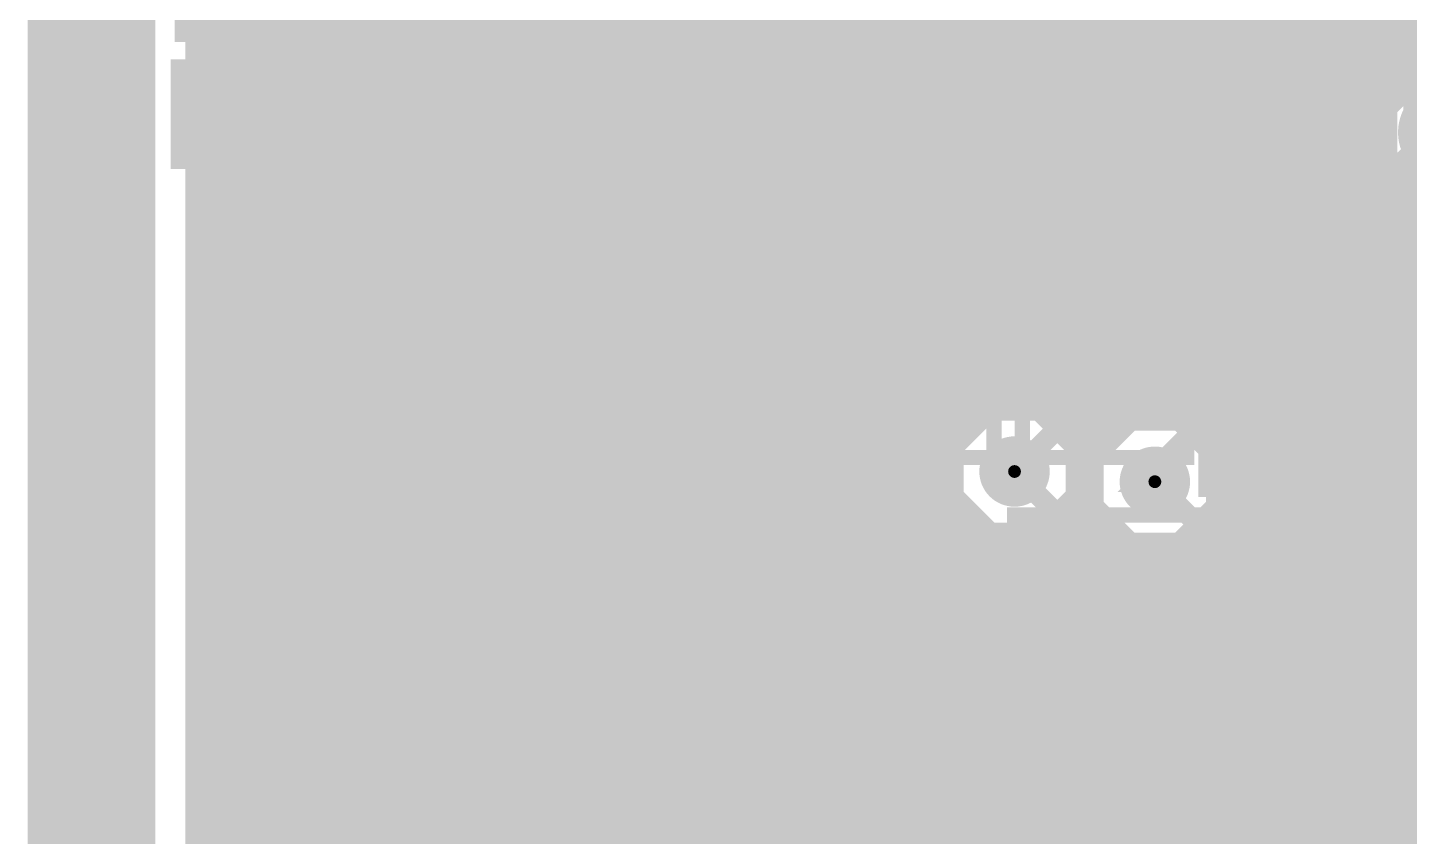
# Model space of a CAD drawing. Extents: x -6 to 196, y -52 to 46.
# Drawn here: x -5.63 to 8.12, y 16.99 to 25.05 of the extents above; entities that cross this region are included whole.
import ezdxf

# ---------------------------------------------------------------- set-up
doc = ezdxf.new("R2010")
doc.units = 0
doc.header["$MEASUREMENT"] = 0
doc.layers.get('0').update_dxf_attribs({"linetype": 'CONTINUOUS'})
for name, color, linetype in [('22-304-1_BOT', 7, 'CONTINUOUS'), ('22-304-1_DRD', 7, 'CONTINUOUS'), ('22-304-1_GND', 6, 'CONTINUOUS'), ('22-304-1_IN1', 4, 'CONTINUOUS'), ('22-304-1_SMB', 3, 'CONTINUOUS'), ('22-304-1_SMT', 5, 'CONTINUOUS'), ('22-304-1_SPT', 10, 'CONTINUOUS'), ('22-304-1_SST', 14, 'CONTINUOUS'), ('22-304-1_TOP', 9, 'CONTINUOUS'), ('THRUHOLE_TAP', 13, 'CONTINUOUS')]:
    doc.layers.add(name, color=color, linetype=linetype)

# ---------------------------------------------------------------- blocks, each defined once
blk = doc.blocks.new('ROUND_52')
at = {"const_width": 0.35052}
blk.add_lwpolyline([(-0.17526, 0, 1), (0.17526, 0, 1)], format="xyb", close=True, dxfattribs=at)
blk = doc.blocks.new('ROUND_57')
at = {"const_width": 0.35052}
blk.add_lwpolyline([(-0.17526, 0, 1), (0.17526, 0, 1)], format="xyb", close=True, dxfattribs=at)
blk = doc.blocks.new('ROUND_80')
at = {"const_width": 0.0635}
blk.add_lwpolyline([(-0.03175, 0, 1), (0.03175, 0, 1)], format="xyb", close=True, dxfattribs=at)
blk = doc.blocks.new('ROUND_85')
at = {"const_width": 0.0635}
blk.add_lwpolyline([(-0.03175, 0, 1), (0.03175, 0, 1)], format="xyb", close=True, dxfattribs=at)
blk = doc.blocks.new('ROUND_86')
at = {"const_width": 0.50038}
blk.add_lwpolyline([(-0.25019, 0, 1), (0.25019, 0, 1)], format="xyb", close=True, dxfattribs=at)
blk = doc.blocks.new('RECTANGLE_3')
blk.add_solid([(0.4826, 0.4064), (0.4826, -0.4064), (-0.4826, 0.4064), (-0.4826, -0.4064)])
blk = doc.blocks.new('RECTANGLE_5')
blk.add_solid([(0.4826, 0.4064), (0.4826, -0.4064), (-0.4826, 0.4064), (-0.4826, -0.4064)])
blk = doc.blocks.new('RECTANGLE_7')
blk.add_solid([(0.63627, 0.51308), (0.63627, -0.51308), (-0.63627, 0.51308), (-0.63627, -0.51308)])
blk = doc.blocks.new('RECTANGLE_13')
blk.add_solid([(0.25019, 0.40005), (0.25019, -0.40005), (-0.25019, 0.40005), (-0.25019, -0.40005)])
blk = doc.blocks.new('ROUND_88')
at = {"const_width": 0.10033}
blk.add_lwpolyline([(-0.050164, 0, 1), (0.050164, 0, 1)], format="xyb", close=True, dxfattribs=at)

msp = doc.modelspace()

# ---------------------------------------------------------------- linework, layer by layer
at = {"layer": '22-304-1_BOT', "const_width": 0.254}
for points in [[(21.336, 43.942), (-3.937, 43.942), (-3.937, -4.064)], [(-3.7084, 43.942), (-3.7084, -4.064)], [(-3.4798, 39.60114), (-3.4798, 0.39624)], [(7.9502, 39.25062), (7.9502, 24.384)], [(8.1788, 39.08298), (8.1788, 24.59228)], [(7.7216, 38.96868), (7.7216, 16.67002)], [(-3.2512, 38.6969), (-3.2512, 1.30302)], [(6.1214, 38.71976), (6.1214, 20.93976)], [(7.2644, 38.67912), (7.2644, -1.46558)], [(7.493, 38.79342), (7.493, 16.36268)], [(6.35, 38.6334), (6.35, 16.79194)], [(6.5786, 38.58768), (6.5786, 16.79702)], [(6.8072, 38.58006), (6.8072, 16.71828)], [(7.0358, 38.608), (7.0358, 16.51)], [(-3.0226, 38.22954), (-3.0226, 1.76784)], [(-2.794, 37.88664), (-2.794, 2.11074)], [(2.6924, 37.75964), (2.6924, 2.24028)], [(-2.5654, 37.61486), (-2.5654, 2.38506)], [(2.4638, 37.51072), (2.4638, 2.4892)], [(-2.3368, 37.39134), (-2.3368, 2.60858)], [(2.2352, 37.30244), (2.2352, 2.69494)], [(2.0066, 37.12972), (2.0066, 2.8702)], [(1.778, 36.9824), (1.778, 3.01752)], [(1.3208, 36.75634), (1.3208, 3.24358)], [(1.5494, 36.85794), (1.5494, 3.13944)], [(1.0922, 36.67252), (1.0922, 3.3274)], [(-2.1082, 32.46882), (-2.1082, 2.79654)], [(0.8636, 32.33166), (0.8636, 3.39344)], [(-1.8796, 32.03194), (-1.8796, 2.95402)], [(0.635, 31.96082), (0.635, 3.44424)], [(-1.651, 31.78302), (-1.651, 3.08864)], [(0.4064, 31.7373), (0.4064, 3.47726)], [(-1.4224, 31.61284), (-1.4224, 3.2004)], [(0.1778, 31.58236), (0.1778, 3.49758)], [(-1.1938, 31.49854), (-1.1938, 3.29184)], [(-0.9652, 31.42742), (-0.9652, 3.3655)], [(-0.7366, 31.38932), (-0.7366, 3.42392)], [(-0.508, 31.38424), (-0.508, 3.46456)], [(-0.2794, 31.41472), (-0.2794, 3.48996)], [(-0.0508, 31.47822), (-0.0508, 3.50266)], [(2.921, 27.39136), (2.921, 1.93294)], [(5.8928, 27.39898), (5.8928, 21.12772)], [(3.1496, 26.99258), (3.1496, 1.53162)], [(5.6642, 26.99766), (5.6642, 21.19376)], [(3.3782, 26.75636), (3.3782, 0.92456)], [(5.4356, 26.7589), (5.4356, 21.18106)], [(3.6068, 26.59634), (3.6068, 20.96516)], [(5.207, 26.59888), (5.207, 21.082)], [(3.8354, 26.48712), (3.8354, 21.19884)], [(4.7498, 26.42108), (4.7498, 21.0058)], [(4.9784, 26.48966), (4.9784, 20.8153)], [(4.064, 26.41854), (4.064, 21.28774)], [(4.2926, 26.38552), (4.2926, 21.29282)], [(4.5212, 26.38552), (4.5212, 21.21408)], [(16.51, 24.9682), (-3.937, 24.9682)], [(16.51, 24.7396), (-3.937, 24.7396)], [(8.06196, 24.511), (-3.937, 24.511)], [(7.89178, 24.2824), (-3.937, 24.2824)], [(7.83336, 24.0538), (-3.937, 24.0538)], [(7.85622, 23.8252), (-3.937, 23.8252)], [(7.96798, 23.5966), (-3.937, 23.5966)], [(7.9502, 23.622), (7.9502, 16.78178)], [(8.1788, 23.41118), (8.1788, 16.8021)], [(8.27532, 23.368), (-3.937, 23.368)], [(16.51, 23.1394), (-3.937, 23.1394)], [(16.51, 22.9108), (-3.937, 22.9108)], [(16.51, 22.6822), (-3.937, 22.6822)], [(16.51, 22.4536), (-3.937, 22.4536)], [(16.51, 22.225), (-3.937, 22.225)], [(16.51, 21.9964), (-3.937, 21.9964)], [(16.51, 21.7678), (-3.937, 21.7678)], [(16.51, 21.5392), (-3.937, 21.5392)], [(16.51, 21.3106), (-3.937, 21.3106)], [(3.69316, 21.082), (-3.937, 21.082)], [(5.207, 21.082), (4.68884, 21.082)], [(16.51, 21.082), (5.969, 21.082)], [(3.55346, 20.8534), (-3.937, 20.8534)], [(4.99618, 20.8534), (4.826, 20.8534)], [(10.37844, 20.8534), (6.17728, 20.8534)], [(3.51536, 20.6248), (-3.937, 20.6248)], [(4.91998, 20.6248), (4.86664, 20.6248)], [(9.48436, 20.6248), (6.25602, 20.6248)], [(3.55346, 20.3962), (-3.937, 20.3962)], [(4.92252, 20.3962), (4.826, 20.3962)], [(9.2202, 20.3962), (6.25094, 20.3962)], [(3.6068, 20.28444), (3.6068, -4.064)], [(4.7498, 20.2438), (4.7498, 7.00024)], [(3.69316, 20.1676), (-3.937, 20.1676)], [(5.01142, 20.1676), (4.68884, 20.1676)], [(4.9784, 20.22856), (4.9784, 7.06374)], [(6.1214, 20.10664), (6.1214, 16.70304)], [(9.1186, 20.1676), (6.16204, 20.1676)], [(3.8354, 20.04822), (3.8354, -4.064)], [(4.064, 19.95932), (4.064, -4.064)], [(4.2926, 19.95678), (4.2926, -4.064)], [(4.5212, 20.03298), (4.5212, 6.82244)], [(5.207, 19.9644), (5.207, 7.04596)], [(5.24764, 19.939), (-3.937, 19.939)], [(5.4356, 19.8628), (5.4356, 6.93928)], [(5.6642, 19.8501), (5.6642, 6.64972)], [(5.8928, 19.91868), (5.8928, 16.46936)], [(9.1059, 19.939), (5.92836, 19.939)], [(9.17448, 19.7104), (-3.937, 19.7104)], [(9.36244, 19.4818), (-3.937, 19.4818)], [(16.51, 19.2532), (-3.937, 19.2532)], [(16.51, 19.0246), (-3.937, 19.0246)], [(16.51, 18.796), (-3.937, 18.796)], [(16.51, 18.5674), (-3.937, 18.5674)], [(16.51, 18.3388), (-3.937, 18.3388)], [(16.51, 18.1102), (-3.937, 18.1102)], [(16.51, 17.8816), (-3.937, 17.8816)], [(16.51, 17.653), (-3.937, 17.653)], [(16.51, 17.4244), (-3.937, 17.4244)], [(16.51, 17.1958), (-3.937, 17.1958)], [(11.94816, 16.9672), (-3.937, 16.9672)]]:
    msp.add_lwpolyline(points, dxfattribs=at)
for points in [[(8.509, 24.67864, 0.4142136), (7.83336, 24.003)], [(7.83336, 24.003, 0.4142136), (8.509, 23.32736)], [(4.191, 21.30044, 0.4142136), (3.51536, 20.6248)], [(4.86664, 20.6248, 0.4142136), (4.191, 21.30044)], [(5.588, 21.19884, 0.4142136), (4.91236, 20.5232)], [(6.26364, 20.5232, 0.4142136), (5.588, 21.19884)], [(3.51536, 20.6248, 0.4142136), (4.191, 19.94916)], [(4.191, 19.94916, 0.4142136), (4.86664, 20.6248)], [(4.91236, 20.5232, 0.4142136), (5.588, 19.84756)], [(5.588, 19.84756, 0.4142136), (6.26364, 20.5232)]]:
    msp.add_lwpolyline(points, format="xyb", dxfattribs=at)
at = {"layer": '22-304-1_DRD'}
for points, const_width in [([(195.00088, 21.99894), (101.99878, 21.99894), (78.99908, 44.99864), (-4.99872, 44.99864), (-4.99872, -4.99872), (195.00088, -4.99872), (195.00088, 21.99894)], 1.27), ([(8.255, 24.638), (7.874, 24.257)], 0.254), ([(7.874, 24.257), (7.874, 23.749)], 0.254), ([(7.874, 23.749), (8.255, 23.368)], 0.254), ([(3.937, 21.2598), (3.556, 20.8788)], 0.254), ([(4.445, 21.2598), (3.937, 21.2598)], 0.254), ([(4.826, 20.8788), (4.445, 21.2598)], 0.254), ([(5.334, 21.1582), (4.953, 20.7772)], 0.254), ([(5.842, 21.1582), (5.334, 21.1582)], 0.254), ([(6.223, 20.7772), (5.842, 21.1582)], 0.254), ([(3.556, 20.8788), (3.556, 20.3708)], 0.254), ([(4.826, 20.3708), (4.826, 20.8788)], 0.254), ([(4.953, 20.7772), (4.953, 20.2692)], 0.254), ([(6.223, 20.2692), (6.223, 20.7772)], 0.254), ([(3.556, 20.3708), (3.937, 19.9898)], 0.254), ([(4.445, 19.9898), (4.826, 20.3708)], 0.254), ([(4.953, 20.2692), (5.334, 19.8882)], 0.254), ([(5.842, 19.8882), (6.223, 20.2692)], 0.254), ([(3.937, 19.9898), (4.445, 19.9898)], 0.254), ([(5.334, 19.8882), (5.842, 19.8882)], 0.254)]:
    msp.add_lwpolyline(points, dxfattribs=dict(at, const_width=const_width))
at = {"layer": '22-304-1_GND', "const_width": 1.27}
msp.add_lwpolyline([(195.00088, 21.99894), (101.99878, 21.99894), (78.99908, 44.99864), (-4.99872, 44.99864), (-4.99872, -4.99872), (195.00088, -4.99872), (195.00088, 21.99894)], dxfattribs=at)
at = {"layer": '22-304-1_IN1'}
for points, const_width in [([(15.748, 34.925), (-3.937, 34.925), (-3.937, 4.318)], 0.254), ([(-3.7084, 34.925), (-3.7084, 4.318)], 0.254), ([(-3.4798, 34.925), (-3.4798, 4.318)], 0.254), ([(-3.2512, 34.925), (-3.2512, 4.318)], 0.254), ([(-3.0226, 34.925), (-3.0226, 4.318)], 0.254), ([(-2.794, 34.925), (-2.794, 4.318)], 0.254), ([(-2.5654, 34.925), (-2.5654, 4.318)], 0.254), ([(-2.3368, 34.925), (-2.3368, 4.318)], 0.254), ([(3.6068, 31.5976), (3.6068, 20.96516)], 0.254), ([(5.207, 31.5976), (5.207, 21.082)], 0.254), ([(3.8354, 31.48838), (3.8354, 21.19884)], 0.254), ([(4.064, 31.4198), (4.064, 21.28774)], 0.254), ([(4.2926, 31.38678), (4.2926, 21.29282)], 0.254), ([(4.5212, 31.38678), (4.5212, 21.21408)], 0.254), ([(4.7498, 31.4198), (4.7498, 21.0058)], 0.254), ([(4.9784, 31.48838), (4.9784, 20.8153)], 0.254), ([(3.3782, 29.86278), (3.3782, 14.38656)], 0.254), ([(5.4356, 29.85262), (5.4356, 21.18106)], 0.254), ([(3.1496, 29.47924), (3.1496, 14.37386)], 0.254), ([(5.6642, 29.47416), (5.6642, 21.19376)], 0.254), ([(8.1788, 29.51734), (8.1788, 24.59228)], 0.254), ([(2.921, 29.2481), (2.921, 14.2748)], 0.254), ([(5.8928, 29.24302), (5.8928, 21.12772)], 0.254), ([(7.9502, 29.2735), (7.9502, 24.384)], 0.254), ([(1.0922, 29.10586), (1.0922, 4.318)], 0.254), ([(2.6924, 29.09062), (2.6924, 14.0081)], 0.254), ([(6.1214, 29.08808), (6.1214, 20.93976)], 0.254), ([(7.7216, 29.1084), (7.7216, 16.67002)], 0.254), ([(1.3208, 28.9941), (1.3208, 4.318)], 0.254), ([(1.5494, 28.92298), (1.5494, 4.318)], 0.254), ([(2.2352, 28.9179), (2.2352, 12.1031)], 0.254), ([(2.4638, 28.98394), (2.4638, 12.08278)], 0.254), ([(6.35, 28.9814), (6.35, 16.79194)], 0.254), ([(6.5786, 28.91536), (6.5786, 16.79702)], 0.254), ([(7.2644, 28.92298), (7.2644, 15.18412)], 0.254), ([(7.493, 28.9941), (7.493, 16.36268)], 0.254), ([(1.778, 28.88742), (1.778, 11.87704)], 0.254), ([(2.0066, 28.88488), (2.0066, 12.04468)], 0.254), ([(6.8072, 28.88488), (6.8072, 16.71828)], 0.254), ([(7.0358, 28.88742), (7.0358, 16.51)], 0.254), ([(5.08, 6.35), (3.556, 6.35), (-0.254, 10.16), (-0.254, 21.717), (4.40436, 26.37536), (4.40436, 27.98064)], 0.2032), ([(-2.1082, 27.46756), (-2.1082, 4.318)], 0.254), ([(0.8636, 27.3304), (0.8636, 4.318)], 0.254), ([(-1.8796, 27.03068), (-1.8796, 4.318)], 0.254), ([(0.635, 26.9621), (0.635, 4.318)], 0.254), ([(-1.651, 26.78176), (-1.651, 4.318)], 0.254), ([(0.4064, 26.73604), (0.4064, 4.318)], 0.254), ([(-1.4224, 26.61412), (-1.4224, 4.318)], 0.254), ([(0.1778, 26.5811), (0.1778, 4.318)], 0.254), ([(-1.1938, 26.49982), (-1.1938, 4.318)], 0.254), ([(-0.9652, 26.42616), (-0.9652, 4.318)], 0.254), ([(-0.0508, 26.47696), (-0.0508, 4.318)], 0.254), ([(-0.7366, 26.38806), (-0.7366, 4.318)], 0.254), ([(-0.508, 26.38552), (-0.508, 4.318)], 0.254), ([(-0.2794, 26.41346), (-0.2794, 4.318)], 0.254), ([(10.414, 25.1206), (-3.937, 25.1206)], 0.254), ([(10.414, 24.892), (-3.937, 24.892)], 0.254), ([(8.36168, 24.6634), (-3.937, 24.6634)], 0.254), ([(7.9883, 24.4348), (-3.937, 24.4348)], 0.254), ([(7.86384, 24.2062), (-3.937, 24.2062)], 0.254), ([(7.83336, 23.9776), (-3.937, 23.9776)], 0.254), ([(7.88162, 23.749), (-3.937, 23.749)], 0.254), ([(7.9502, 23.622), (7.9502, 16.84528)], 0.254), ([(7.96544, 23.59914), (7.96544, 16.86052)], 0.254), ([(7.96544, 23.5204), (-3.937, 23.5204)], 0.254), ([(7.96544, 23.2918), (-3.937, 23.2918)], 0.254), ([(7.96544, 23.0632), (-3.937, 23.0632)], 0.254), ([(7.96544, 22.8346), (-3.937, 22.8346)], 0.254), ([(7.96544, 22.606), (-3.937, 22.606)], 0.254), ([(7.96544, 22.3774), (-3.937, 22.3774)], 0.254), ([(7.96544, 22.1488), (-3.937, 22.1488)], 0.254), ([(7.96544, 21.9202), (-3.937, 21.9202)], 0.254), ([(7.96544, 21.6916), (-3.937, 21.6916)], 0.254), ([(7.96544, 21.463), (-3.937, 21.463)], 0.254), ([(3.89636, 21.2344), (-3.937, 21.2344)], 0.254), ([(7.96544, 21.2344), (4.4831, 21.2344)], 0.254), ([(3.6322, 21.0058), (-3.937, 21.0058)], 0.254), ([(5.11302, 21.0058), (4.7498, 21.0058)], 0.254), ([(7.96544, 21.0058), (6.06044, 21.0058)], 0.254), ([(3.5306, 20.7772), (-3.937, 20.7772)], 0.254), ([(4.96062, 20.7772), (4.84886, 20.7772)], 0.254), ([(7.96544, 20.7772), (6.21538, 20.7772)], 0.254), ([(3.5179, 20.5486), (-3.937, 20.5486)], 0.254), ([(4.91236, 20.5486), (4.86156, 20.5486)], 0.254), ([(7.96544, 20.5486), (6.26364, 20.5486)], 0.254), ([(3.58648, 20.32), (-3.937, 20.32)], 0.254), ([(3.6068, 20.28444), (3.6068, 14.32052)], 0.254), ([(4.7498, 20.2438), (4.7498, 14.36116)], 0.254), ([(4.94284, 20.32), (4.79552, 20.32)], 0.254), ([(7.96544, 20.32), (6.23316, 20.32)], 0.254), ([(4.9784, 20.22856), (4.9784, 14.39164)], 0.254), ([(6.1214, 20.10664), (6.1214, 16.70304)], 0.254), ([(3.77444, 20.0914), (-3.937, 20.0914)], 0.254), ([(3.8354, 20.04822), (3.8354, 14.13256)], 0.254), ([(4.064, 19.95932), (4.064, 4.318)], 0.254), ([(4.2926, 19.95678), (4.2926, 13.86332)], 0.254), ([(4.5212, 20.03298), (4.5212, 14.2367)], 0.254), ([(5.0673, 20.0914), (4.60756, 20.0914)], 0.254), ([(5.207, 19.9644), (5.207, 14.34338)], 0.254), ([(7.96544, 20.0914), (6.1087, 20.0914)], 0.254), ([(5.44068, 19.8628), (-3.937, 19.8628)], 0.254), ([(5.4356, 19.8628), (5.4356, 14.18844)], 0.254), ([(5.6642, 19.8501), (5.6642, 8.4201)], 0.254), ([(7.96544, 19.8628), (5.73532, 19.8628)], 0.254), ([(5.8928, 19.91868), (5.8928, 16.46936)], 0.254), ([(7.96544, 19.6342), (-3.937, 19.6342)], 0.254), ([(7.96544, 19.4056), (-3.937, 19.4056)], 0.254), ([(7.96544, 19.177), (-3.937, 19.177)], 0.254), ([(7.96544, 18.9484), (-3.937, 18.9484)], 0.254), ([(7.96544, 18.7198), (-3.937, 18.7198)], 0.254), ([(7.96544, 18.4912), (-3.937, 18.4912)], 0.254), ([(7.96544, 18.2626), (-3.937, 18.2626)], 0.254), ([(7.96544, 18.034), (-3.937, 18.034)], 0.254), ([(7.96544, 17.8054), (-3.937, 17.8054)], 0.254), ([(7.96544, 17.5768), (-3.937, 17.5768)], 0.254), ([(7.96544, 17.3482), (-3.937, 17.3482)], 0.254), ([(7.96544, 17.1196), (-3.937, 17.1196)], 0.254), ([(7.96544, 16.891), (-3.937, 16.891)], 0.254)]:
    msp.add_lwpolyline(points, dxfattribs=dict(at, const_width=const_width))
at = {"layer": '22-304-1_IN1', "const_width": 0.254}
for points in [[(8.509, 24.67864, 0.4142136), (7.83336, 24.003)], [(7.83336, 24.003, 0.1611231), (7.96667, 23.60005)], [(4.191, 21.30044, 0.4142136), (3.51536, 20.6248)], [(4.86664, 20.6248, 0.4142136), (4.191, 21.30044)], [(5.588, 21.19884, 0.4142136), (4.91236, 20.5232)], [(6.26364, 20.5232, 0.4142136), (5.588, 21.19884)], [(3.51536, 20.6248, 0.4142136), (4.191, 19.94916)], [(4.191, 19.94916, 0.4142136), (4.86664, 20.6248)], [(4.91236, 20.5232, 0.4142136), (5.588, 19.84756)], [(5.588, 19.84756, 0.4142136), (6.26364, 20.5232)]]:
    msp.add_lwpolyline(points, format="xyb", dxfattribs=at)
at = {"layer": '22-304-1_SMB', "const_width": 0.254}
for points in [[(-3.175, 24.892), (-3.175, 3.937)], [(2.921, 24.892), (-3.175, 24.892)], [(2.921, 24.8412), (-3.175, 24.8412)], [(-3.0734, 24.892), (-3.0734, 3.937)], [(-2.8448, 24.892), (-2.8448, 3.937)], [(-2.6162, 24.892), (-2.6162, 3.937)], [(-2.3876, 24.892), (-2.3876, 3.937)], [(-2.159, 24.892), (-2.159, 3.937)], [(-1.9304, 24.892), (-1.9304, 3.937)], [(-1.7018, 24.892), (-1.7018, 3.937)], [(-1.4732, 24.892), (-1.4732, 3.937)], [(-1.2446, 24.892), (-1.2446, 3.937)], [(-1.016, 24.892), (-1.016, 3.937)], [(-0.7874, 24.892), (-0.7874, 3.937)], [(-0.5588, 24.892), (-0.5588, 3.937)], [(-0.3302, 24.892), (-0.3302, 3.937)], [(-0.1016, 24.892), (-0.1016, 3.937)], [(0.127, 24.892), (0.127, 3.937)], [(0.3556, 24.892), (0.3556, 3.937)], [(0.5842, 24.892), (0.5842, 3.937)], [(0.8128, 24.892), (0.8128, 3.937)], [(1.0414, 24.892), (1.0414, 3.937)], [(1.27, 24.892), (1.27, 3.937)], [(1.4986, 24.892), (1.4986, 3.937)], [(1.7272, 24.892), (1.7272, 3.937)], [(1.9558, 24.892), (1.9558, 3.937)], [(2.1844, 24.892), (2.1844, 3.937)], [(2.413, 24.892), (2.413, 3.937)], [(2.6416, 24.892), (2.6416, 3.937)], [(2.8702, 24.892), (2.8702, 3.937)], [(2.921, 24.892), (2.921, 18.923)], [(2.921, 24.6126), (-3.175, 24.6126)], [(2.921, 24.384), (-3.175, 24.384)], [(2.921, 24.1554), (-3.175, 24.1554)], [(2.921, 23.9268), (-3.175, 23.9268)], [(2.921, 23.6982), (-3.175, 23.6982)], [(2.921, 23.4696), (-3.175, 23.4696)], [(2.921, 23.241), (-3.175, 23.241)], [(2.921, 23.0124), (-3.175, 23.0124)], [(2.921, 22.7838), (-3.175, 22.7838)], [(2.921, 22.5552), (-3.175, 22.5552)], [(2.921, 22.3266), (-3.175, 22.3266)], [(2.921, 22.098), (-3.175, 22.098)], [(2.921, 21.8694), (-3.175, 21.8694)], [(2.921, 21.6408), (-3.175, 21.6408)], [(2.921, 21.4122), (-3.175, 21.4122)], [(2.921, 21.1836), (-3.175, 21.1836)], [(2.921, 20.955), (-3.175, 20.955)], [(2.921, 20.7264), (-3.175, 20.7264)], [(2.921, 20.4978), (-3.175, 20.4978)], [(2.921, 20.2692), (-3.175, 20.2692)], [(2.921, 20.0406), (-3.175, 20.0406)], [(2.921, 19.812), (-3.175, 19.812)], [(2.921, 19.5834), (-3.175, 19.5834)], [(2.921, 19.3548), (-3.175, 19.3548)], [(2.921, 19.1262), (-3.175, 19.1262)], [(5.588, 18.8976), (-3.175, 18.8976)], [(5.588, 18.923), (2.921, 18.923)], [(3.0988, 18.923), (3.0988, 3.937)], [(3.3274, 18.923), (3.3274, 3.937)], [(3.556, 18.923), (3.556, 3.937)], [(3.7846, 18.923), (3.7846, 3.937)], [(4.0132, 18.923), (4.0132, 3.937)], [(4.2418, 18.923), (4.2418, 7.239)], [(4.4704, 18.923), (4.4704, 7.239)], [(4.699, 18.923), (4.699, 7.239)], [(4.9276, 18.923), (4.9276, 7.239)], [(5.1562, 18.923), (5.1562, 7.239)], [(5.3848, 18.923), (5.3848, 7.239)], [(5.588, 18.923), (5.588, 14.732)], [(5.588, 18.669), (-3.175, 18.669)], [(5.588, 18.4404), (-3.175, 18.4404)], [(5.588, 18.2118), (-3.175, 18.2118)], [(5.588, 17.9832), (-3.175, 17.9832)], [(5.588, 17.7546), (-3.175, 17.7546)], [(5.588, 17.526), (-3.175, 17.526)], [(5.588, 17.2974), (-3.175, 17.2974)], [(5.588, 17.0688), (-3.175, 17.0688)]]:
    msp.add_lwpolyline(points, dxfattribs=at)
at = {"layer": '22-304-1_SMT', "const_width": 0.254}
for points in [[(-3.683, 23.114), (-3.683, 8.763)], [(-0.127, 23.114), (-3.683, 23.114)], [(-3.5814, 23.114), (-3.5814, 8.763)], [(-3.3528, 23.114), (-3.3528, 8.763)], [(-3.1242, 23.114), (-3.1242, 8.763)], [(-2.8956, 23.114), (-2.8956, 8.763)], [(-2.667, 23.114), (-2.667, 8.763)], [(-2.4384, 23.114), (-2.4384, 8.763)], [(-2.2098, 23.114), (-2.2098, 8.763)], [(-1.9812, 23.114), (-1.9812, 8.763)], [(-1.7526, 23.114), (-1.7526, 8.763)], [(-1.524, 23.114), (-1.524, 8.763)], [(-1.2954, 23.114), (-1.2954, 8.763)], [(-1.0668, 23.114), (-1.0668, 8.763)], [(-0.8382, 23.114), (-0.8382, 8.763)], [(-0.6096, 23.114), (-0.6096, 8.763)], [(-0.381, 23.114), (-0.381, 8.763)], [(-0.1524, 23.114), (-0.1524, 8.763)], [(-0.127, 23.114), (-0.127, 13.716)], [(-0.127, 22.9108), (-3.683, 22.9108)], [(-0.127, 22.6822), (-3.683, 22.6822)], [(-0.127, 22.4536), (-3.683, 22.4536)], [(-0.127, 22.225), (-3.683, 22.225)], [(-0.127, 21.9964), (-3.683, 21.9964)], [(-0.127, 21.7678), (-3.683, 21.7678)], [(-0.127, 21.5392), (-3.683, 21.5392)], [(-0.127, 21.3106), (-3.683, 21.3106)], [(-0.127, 21.082), (-3.683, 21.082)], [(-0.127, 20.8534), (-3.683, 20.8534)], [(-0.127, 20.6248), (-3.683, 20.6248)], [(-0.127, 20.3962), (-3.683, 20.3962)], [(-0.127, 20.1676), (-3.683, 20.1676)], [(-0.127, 19.939), (-3.683, 19.939)], [(-0.127, 19.7104), (-3.683, 19.7104)], [(-0.127, 19.4818), (-3.683, 19.4818)], [(-0.127, 19.2532), (-3.683, 19.2532)], [(-0.127, 19.0246), (-3.683, 19.0246)], [(-0.127, 18.796), (-3.683, 18.796)], [(-0.127, 18.5674), (-3.683, 18.5674)], [(-0.127, 18.3388), (-3.683, 18.3388)], [(-0.127, 18.1102), (-3.683, 18.1102)], [(-0.127, 17.8816), (-3.683, 17.8816)], [(-0.127, 17.653), (-3.683, 17.653)], [(-0.127, 17.4244), (-3.683, 17.4244)], [(-0.127, 17.1958), (-3.683, 17.1958)], [(-0.127, 16.9672), (-3.683, 16.9672)]]:
    msp.add_lwpolyline(points, dxfattribs=at)
at = {"layer": '22-304-1_SST', "const_width": 0.1524}
for points in [[(7.90448, 30.07868), (6.30428, 30.07868), (6.30428, 30.87878), (7.90448, 30.87878), (7.90448, 35.9791), (-4.09448, 35.9791), (-4.09448, 30.87878), (-2.49428, 30.87878), (-2.49428, 30.07868), (-4.09448, 30.07868), (-4.09448, 24.9809), (7.90448, 24.9809), (7.90448, 30.07868)], [(2.8956, 23.90394), (2.8956, 24.91994), (2.77876, 24.74976)], [(8.13816, 24.80818), (8.13816, 25.0444)], [(8.13816, 24.92756), (9.15416, 24.92756), (8.98652, 25.0444)], [(-1.44018, 23.63978), (-1.44018, 24.65578), (-1.55702, 24.4856)], [(-0.84582, 24.41194), (-0.49022, 24.41194), (-0.37084, 24.58212), (-0.37084, 24.74976), (-0.49022, 24.91994), (-0.84582, 24.91994), (-0.84582, 23.90394)], [(0.46736, 23.90394), (-0.00762, 23.90394), (0.46736, 24.58212), (0.46736, 24.74976), (0.4064, 24.91994), (0.0508, 24.91994), (-0.00762, 24.74976)], [(1.00838, 23.90394), (0.889, 24.07412), (0.83058, 24.24176), (0.83058, 24.58212), (0.889, 24.74976), (1.00838, 24.91994), (1.12776, 24.91994), (1.2446, 24.74976), (1.30556, 24.58212), (1.30556, 24.24176), (1.2446, 24.07412), (1.12776, 23.90394), (1.00838, 23.90394)], [(1.82118, 24.41194), (2.17678, 24.41194), (2.29616, 24.58212), (2.29616, 24.74976), (2.17678, 24.91994), (1.82118, 24.91994), (1.82118, 23.90394)], [(3.79476, 24.41194), (3.43916, 24.41194), (3.3782, 24.58212), (3.3782, 24.74976), (3.43916, 24.91994), (3.79476, 24.91994), (3.85318, 24.74976), (3.85318, 24.58212), (3.61696, 23.90394)], [(4.86664, 24.10206), (4.80822, 23.93188), (4.45262, 23.93188), (4.39166, 24.10206), (4.39166, 24.7777), (4.45262, 24.94788), (4.80822, 24.94788), (4.86664, 24.7777)], [(5.29082, 24.43988), (5.64642, 24.43988), (5.70484, 24.2697), (5.70484, 24.10206), (5.64642, 23.93188), (5.29082, 23.93188), (5.22986, 24.10206), (5.22986, 24.2697), (5.46862, 24.94788)], [(-4.13258, 23.63978), (-4.13258, 24.65578), (-3.6576, 24.65578)], [(-2.87782, 23.63978), (-3.29438, 23.63978), (-3.29438, 24.65578)], [(-2.03962, 24.65578), (-2.5146, 24.65578)], [(-2.27838, 23.63978), (-2.27838, 24.65578)], [(-0.54864, 24.41194), (-0.37084, 23.90394)], [(2.11836, 24.41194), (2.29616, 23.90394)], [(8.30834, 24.44496), (8.13816, 24.32558), (8.13816, 24.08936), (8.30834, 23.96998), (8.47852, 23.96998), (8.81634, 24.2062), (9.15416, 23.96998), (9.15416, 24.44496)], [(-3.77698, 24.14778), (-4.13258, 24.14778)], [(7.874, 20.447), (7.874, 24.003), (6.096, 24.003), (6.096, 20.447), (7.874, 20.447)], [(3.01498, 23.90394), (2.77876, 23.90394)], [(-1.3208, 23.63978), (-1.55702, 23.63978)], [(0.4445, 23.6855), (0.4445, 20.7645), (2.0828, 20.7645), (2.0828, 23.6855), (0.4445, 23.6855)], [(2.3495, 23.6855), (2.3495, 20.7645), (3.9878, 20.7645), (3.9878, 23.6855), (2.3495, 23.6855)], [(5.9055, 20.7645), (5.9055, 23.6855), (4.2672, 23.6855), (4.2672, 20.7645), (5.9055, 20.7645)], [(8.0645, 23.6855), (8.0645, 20.7645), (9.7028, 20.7645), (9.7028, 23.6855), (8.0645, 23.6855)], [(4.191, 20.193), (4.191, 16.637), (5.969, 16.637), (5.969, 20.193), (4.191, 20.193)], [(7.8105, 16.9545), (7.8105, 19.8755), (6.1722, 19.8755), (6.1722, 16.9545), (7.8105, 16.9545)], [(9.7155, 16.9545), (9.7155, 19.8755), (8.0772, 19.8755), (8.0772, 16.9545), (9.7155, 16.9545)], [(0.87122, 19.1135), (0.76962, 19.1135), (0.76962, 17.7165), (0.87122, 17.7165)], [(1.66878, 17.7165), (1.77038, 17.7165), (1.77038, 19.1135), (1.66878, 19.1135)], [(2.77622, 19.1135), (2.67462, 19.1135), (2.67462, 17.7165), (2.77622, 17.7165)], [(3.57378, 17.7165), (3.67538, 17.7165), (3.67538, 19.1135), (3.57378, 19.1135)], [(0.76962, 18.01622), (0.76962, 18.11528), (1.77038, 18.11528), (1.77038, 18.01622), (0.76962, 18.01622)], [(2.67462, 18.01622), (2.67462, 18.11528), (3.67538, 18.11528), (3.67538, 18.01622), (2.67462, 18.01622)]]:
    msp.add_lwpolyline(points, dxfattribs=at)
at = {"layer": '22-304-1_TOP'}
for points, const_width in [([(-3.937, 31.877), (-3.937, -4.064)], 0.254), ([(-3.7084, 31.877), (-3.7084, -4.064)], 0.254), ([(-3.4798, 31.877), (-3.4798, 0.39624)], 0.254), ([(-3.2512, 31.877), (-3.2512, 1.30302)], 0.254), ([(-3.0226, 31.877), (-3.0226, 1.76784)], 0.254), ([(-2.794, 31.877), (-2.794, 2.11074)], 0.254), ([(-2.5654, 31.877), (-2.5654, 2.38506)], 0.254), ([(-2.3368, 31.877), (-2.3368, 2.60858)], 0.254), ([(-2.1082, 31.877), (-2.1082, 2.79654)], 0.254), ([(-1.8796, 31.877), (-1.8796, 2.95402)], 0.254), ([(0.635, 31.877), (0.635, 24.638)], 0.254), ([(0.8636, 31.877), (0.8636, 24.638)], 0.254), ([(1.0922, 31.877), (1.0922, 24.638)], 0.254), ([(1.3208, 31.877), (1.3208, 24.638)], 0.254), ([(1.5494, 31.877), (1.5494, 24.638)], 0.254), ([(1.778, 31.877), (1.778, 24.638)], 0.254), ([(2.0066, 31.877), (2.0066, 24.638)], 0.254), ([(2.2352, 31.877), (2.2352, 24.638)], 0.254), ([(2.4638, 31.877), (2.4638, 24.638)], 0.254), ([(2.6924, 31.877), (2.6924, 24.68372)], 0.254), ([(-1.651, 31.78302), (-1.651, 3.08864)], 0.254), ([(0.4064, 31.7373), (0.4064, 24.638)], 0.254), ([(-1.4224, 31.61284), (-1.4224, 3.2004)], 0.254), ([(0.1778, 31.58236), (0.1778, 8.31596)], 0.254), ([(-1.1938, 31.49854), (-1.1938, 3.29184)], 0.254), ([(-0.9652, 31.42742), (-0.9652, 3.3655)], 0.254), ([(-0.7366, 31.38932), (-0.7366, 3.42392)], 0.254), ([(-0.508, 31.38424), (-0.508, 3.46456)], 0.254), ([(-0.2794, 31.41472), (-0.2794, 8.31596)], 0.254), ([(-0.0508, 31.47822), (-0.0508, 8.31596)], 0.254), ([(22.479, 28.321), (19.558, 25.4), (4.318, 25.4), (3.175, 24.257), (3.175, 22.9362)], 0.635), ([(2.921, 27.39136), (2.921, 24.91486)], 0.254), ([(3.1496, 26.99258), (3.1496, 25.14346)], 0.254), ([(3.8608, 25.85466), (2.72542, 24.71928)], 0.254), ([(2.97434, 24.9682), (-3.937, 24.9682)], 0.254), ([(2.74574, 24.7396), (-3.937, 24.7396)], 0.254), ([(0.381, 24.638), (0.381, 16.51)], 0.254), ([(2.6543, 24.638), (0.381, 24.638)], 0.254), ([(17.907, 22.86), (16.256, 22.86), (14.351, 24.765), (5.207, 24.765), (4.191, 23.749), (4.191, 22.479), (3.937, 22.225), (2.032, 22.225), (1.3208, 21.5138), (1.27, 21.5138)], 0.2032), ([(0.381, 24.511), (-3.937, 24.511)], 0.254), ([(0.381, 24.2824), (-3.937, 24.2824)], 0.254), ([(6.985, 23.241), (7.747, 23.241), (8.509, 24.003)], 0.4318), ([(0.381, 24.0538), (-3.937, 24.0538)], 0.254), ([(0.381, 23.8252), (-3.937, 23.8252)], 0.254), ([(0.381, 23.5966), (-3.937, 23.5966)], 0.254), ([(5.08, 22.9362), (5.9182, 22.9362), (6.223, 23.241), (6.985, 23.241)], 0.635), ([(8.89, 22.9362), (8.0518, 22.9362), (7.747, 23.241)], 0.635), ([(0.381, 23.368), (-3.937, 23.368)], 0.254), ([(7.747, 23.241), (6.985, 23.241)], 0.4318), ([(0.381, 23.1394), (-3.937, 23.1394)], 0.254), ([(3.175, 22.9362), (1.27, 22.9362)], 0.635), ([(0.381, 22.9108), (-3.937, 22.9108)], 0.254), ([(0.381, 22.6822), (-3.937, 22.6822)], 0.254), ([(0.381, 22.4536), (-3.937, 22.4536)], 0.254), ([(0.381, 22.225), (-3.937, 22.225)], 0.254), ([(0.381, 21.9964), (-3.937, 21.9964)], 0.254), ([(0.381, 21.7678), (-3.937, 21.7678)], 0.254), ([(0.381, 21.5392), (-3.937, 21.5392)], 0.254), ([(1.27, 21.5138), (1.27, 19.41576)], 0.2032), ([(3.175, 21.5138), (3.175, 19.41576)], 0.2032), ([(5.08, 21.5138), (4.191, 20.6248)], 0.2032), ([(8.89, 17.7038), (8.89, 17.78), (8.001, 18.669), (8.001, 20.6248), (8.89, 21.5138)], 0.2032), ([(0.381, 21.3106), (-3.937, 21.3106)], 0.254), ([(0.381, 21.082), (-3.937, 21.082)], 0.254), ([(6.985, 19.1262), (5.588, 20.5232), (5.46354, 20.5232), (6.14934, 21.209), (6.985, 21.209)], 0.2032), ([(0.381, 20.8534), (-3.937, 20.8534)], 0.254), ([(0.381, 20.6248), (-3.937, 20.6248)], 0.254), ([(4.191, 20.6248), (5.08, 19.7358), (5.08, 19.431)], 0.2032), ([(0.381, 20.3962), (-3.937, 20.3962)], 0.254), ([(5.588, 20.5232), (6.985, 19.1262)], 0.2032), ([(0.381, 20.1676), (-3.937, 20.1676)], 0.254), ([(0.381, 19.939), (-3.937, 19.939)], 0.254), ([(0.381, 19.7104), (-3.937, 19.7104)], 0.254), ([(0.381, 19.4818), (-3.937, 19.4818)], 0.254), ([(0.381, 19.2532), (-3.937, 19.2532)], 0.254), ([(0.381, 19.0246), (-3.937, 19.0246)], 0.254), ([(0.381, 18.796), (-3.937, 18.796)], 0.254), ([(0.381, 18.5674), (-3.937, 18.5674)], 0.254), ([(0.381, 18.3388), (-3.937, 18.3388)], 0.254), ([(0.381, 18.1102), (-3.937, 18.1102)], 0.254), ([(0.381, 17.8816), (-3.937, 17.8816)], 0.254), ([(0.381, 17.653), (-3.937, 17.653)], 0.254), ([(5.08, 17.399), (5.715, 17.399), (6.604, 17.399), (6.9088, 17.7038), (6.985, 17.7038)], 0.2032), ([(6.985, 17.653), (6.985, 17.7038)], 0.2032), ([(0.381, 17.4244), (-3.937, 17.4244)], 0.254), ([(3.175, 17.41424), (1.27, 17.41424)], 0.2032), ([(3.175, 17.41424), (5.06476, 17.41424), (5.08, 17.399)], 0.2032), ([(5.08, 17.399), (5.715, 17.399), (5.715, 15.367), (6.604, 14.478), (6.604, 13.97254), (6.477, 13.84554), (6.58622, 13.84554)], 0.2032), ([(0.381, 17.1958), (-3.937, 17.1958)], 0.254), ([(0.381, 16.9672), (-3.937, 16.9672)], 0.254)]:
    msp.add_lwpolyline(points, dxfattribs=dict(at, const_width=const_width))
at = {"layer": '22-304-1_TOP', "const_width": 0.254}
msp.add_lwpolyline([(2.7178, 24.71166, 0.0377493), (2.65464, 24.63775)], format="xyb", dxfattribs=at)
msp.add_lwpolyline([(2.7178, 24.71166, 0.0377493), (2.65464, 24.63775)], format="xyb", dxfattribs=at)

# ---------------------------------------------------------------- block references
at = {"layer": '22-304-1_BOT'}
for name, p in [('ROUND_52', (4.191, 20.6248)), ('ROUND_57', (5.588, 20.5232))]:
    msp.add_blockref(name, p, dxfattribs=at)
at = {"layer": '22-304-1_GND'}
for name, p in [('ROUND_86', (8.509, 24.003)), ('ROUND_80', (4.191, 20.6248)), ('ROUND_85', (5.588, 20.5232))]:
    msp.add_blockref(name, p, dxfattribs=at)
at = {"layer": '22-304-1_IN1'}
for name, p in [('ROUND_52', (4.191, 20.6248)), ('ROUND_57', (5.588, 20.5232))]:
    msp.add_blockref(name, p, dxfattribs=at)
at = {"layer": '22-304-1_SMT'}
for name, p in [('RECTANGLE_7', (6.985, 23.241)), ('RECTANGLE_5', (1.27, 22.9362)), ('RECTANGLE_5', (3.175, 22.9362)), ('RECTANGLE_3', (5.08, 22.9362)), ('RECTANGLE_5', (1.27, 21.5138)), ('RECTANGLE_5', (3.175, 21.5138)), ('RECTANGLE_3', (5.08, 21.5138)), ('RECTANGLE_7', (6.985, 21.209)), ('RECTANGLE_13', (1.27, 19.41576)), ('RECTANGLE_13', (3.175, 19.41576)), ('RECTANGLE_7', (5.08, 19.431)), ('RECTANGLE_5', (6.985, 19.1262)), ('RECTANGLE_5', (6.985, 17.7038)), ('RECTANGLE_7', (5.08, 17.399)), ('RECTANGLE_13', (1.27, 17.41424)), ('RECTANGLE_13', (3.175, 17.41424))]:
    msp.add_blockref(name, p, dxfattribs=at)
at = {"layer": '22-304-1_SPT'}
for name, p in [('RECTANGLE_7', (6.985, 23.241)), ('RECTANGLE_5', (1.27, 22.9362)), ('RECTANGLE_5', (3.175, 22.9362)), ('RECTANGLE_3', (5.08, 22.9362)), ('RECTANGLE_5', (1.27, 21.5138)), ('RECTANGLE_5', (3.175, 21.5138)), ('RECTANGLE_3', (5.08, 21.5138)), ('RECTANGLE_7', (6.985, 21.209)), ('RECTANGLE_13', (1.27, 19.41576)), ('RECTANGLE_13', (3.175, 19.41576)), ('RECTANGLE_7', (5.08, 19.431)), ('RECTANGLE_5', (6.985, 19.1262)), ('RECTANGLE_5', (6.985, 17.7038)), ('RECTANGLE_7', (5.08, 17.399)), ('RECTANGLE_13', (1.27, 17.41424)), ('RECTANGLE_13', (3.175, 17.41424))]:
    msp.add_blockref(name, p, dxfattribs=at)
at = {"layer": '22-304-1_TOP'}
for name, p in [('RECTANGLE_7', (6.985, 23.241)), ('RECTANGLE_5', (1.27, 22.9362)), ('RECTANGLE_5', (3.175, 22.9362)), ('RECTANGLE_3', (5.08, 22.9362)), ('RECTANGLE_5', (1.27, 21.5138)), ('RECTANGLE_5', (3.175, 21.5138)), ('RECTANGLE_3', (5.08, 21.5138)), ('RECTANGLE_7', (6.985, 21.209)), ('ROUND_52', (4.191, 20.6248)), ('ROUND_57', (5.588, 20.5232)), ('RECTANGLE_13', (1.27, 19.41576)), ('RECTANGLE_13', (3.175, 19.41576)), ('RECTANGLE_7', (5.08, 19.431)), ('RECTANGLE_5', (6.985, 19.1262)), ('RECTANGLE_5', (6.985, 17.7038)), ('RECTANGLE_7', (5.08, 17.399)), ('RECTANGLE_13', (1.27, 17.41424)), ('RECTANGLE_13', (3.175, 17.41424))]:
    msp.add_blockref(name, p, dxfattribs=at)
at = {"layer": 'THRUHOLE_TAP'}
for p in [(4.191, 20.6248), (5.588, 20.5232)]:
    msp.add_blockref('ROUND_88', p, dxfattribs=at)

doc.saveas('drawing.dxf')
